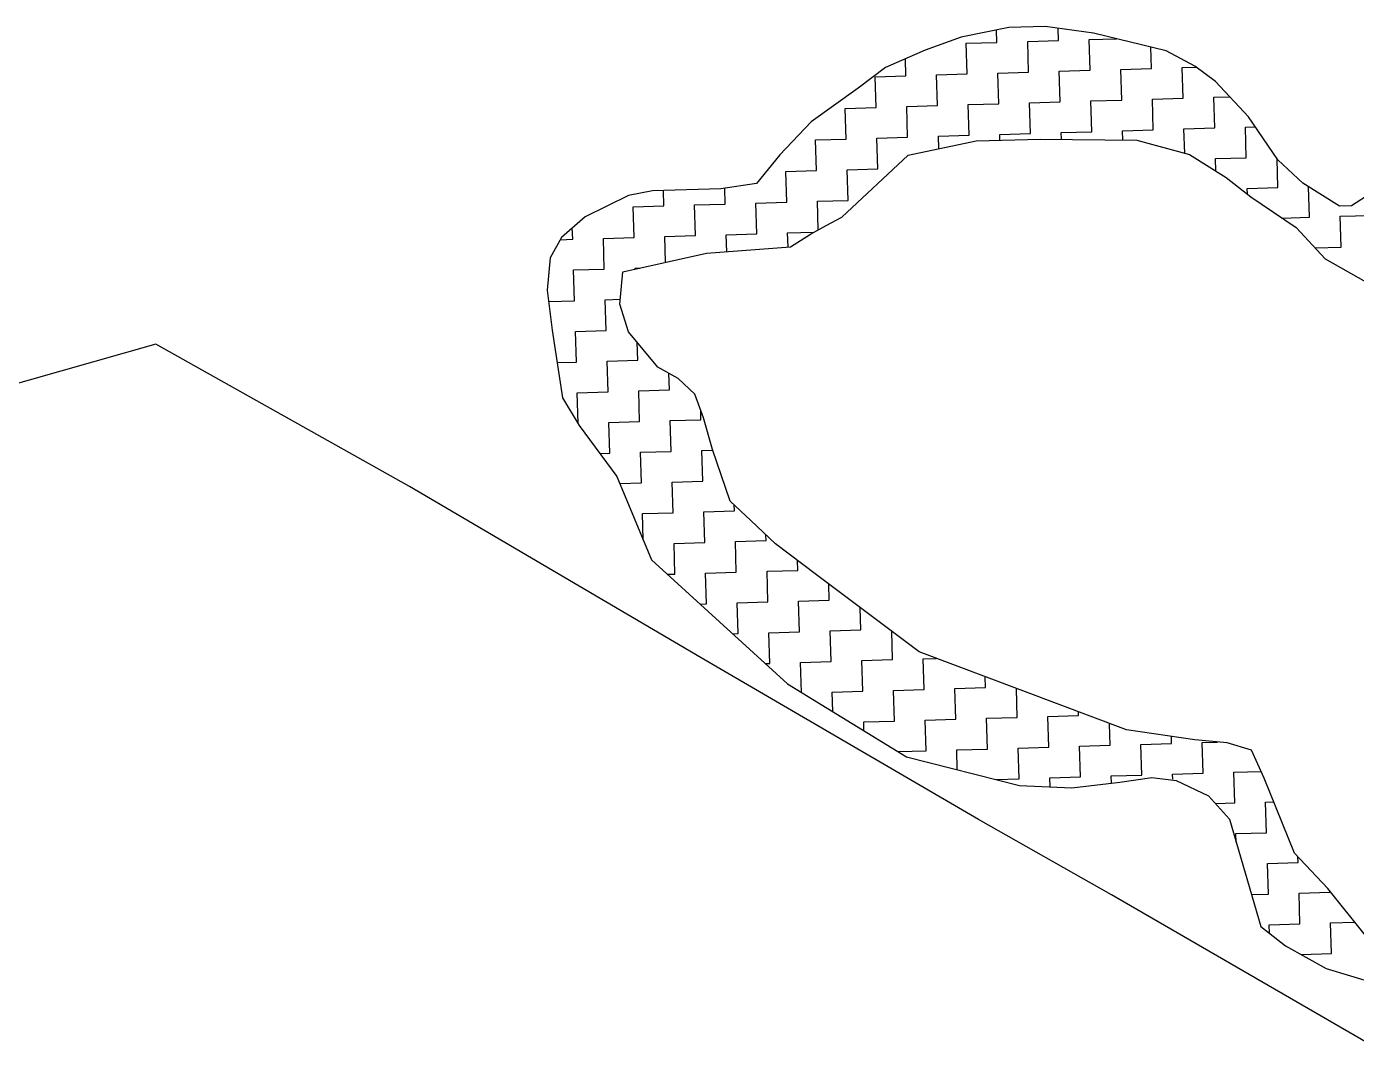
# Model space of a CAD drawing. Header units: metres. Extents: x 289662 to 290738, y 2016260 to 2018343.
# Drawn here: x 290324.9 to 290486.2, y 2016330.4 to 2016454.6 of the extents above; entities that cross this region are included whole.
import ezdxf

# ---------------------------------------------------------------- set-up
doc = ezdxf.new("R2010")
doc.units = ezdxf.units.M
doc.layers.add('POLY_HATCH', color=12, linetype='Continuous')
doc.layers.add('V_BOUND_LINE', color=7, linetype='Continuous')

msp = doc.modelspace()

# ---------------------------------------------------------------- linework, layer by layer
at = {"layer": 'POLY_HATCH'}
for p, q in [((290444.06, 2016454.45), (290438.25, 2016453.3)), ((290448.44, 2016454.58), (290444.06, 2016454.45)), ((290454.3, 2016453.78), (290448.44, 2016454.58)), ((290463.13, 2016451.62), (290454.3, 2016453.78)), ((290438.25, 2016453.3), (290433.92, 2016451.71)), ((290433.92, 2016451.71), (290429.11, 2016449.62)), ((290466.6, 2016449.77), (290463.13, 2016451.62)), ((290429.11, 2016449.62), (290425.78, 2016447.09)), ((290469.09, 2016447.9), (290466.6, 2016449.77)), ((290425.78, 2016447.09), (290420.06, 2016443.03)), ((290473.11, 2016443.64), (290469.09, 2016447.9)), ((290420.06, 2016443.03), (290416.29, 2016439.02)), ((290476.67, 2016438.4), (290473.11, 2016443.64)), ((290431.86, 2016439), (290440.09, 2016440.71)), ((290440.09, 2016440.71), (290447.87, 2016440.94)), ((290447.87, 2016440.94), (290459.56, 2016440.8)), ((290459.56, 2016440.8), (290465.94, 2016439.05)), ((290416.29, 2016439.02), (290413.47, 2016435.53)), ((290423.81, 2016431.46), (290431.86, 2016439)), ((290465.94, 2016439.05), (290470.41, 2016436.26)), ((290479.68, 2016435.57), (290476.67, 2016438.4)), ((290470.41, 2016436.26), (290473.4, 2016433.92)), ((290397.93, 2016434.09), (290392.66, 2016431.5)), ((290400.84, 2016434.67), (290397.93, 2016434.09)), ((290409.11, 2016434.91), (290400.84, 2016434.67)), ((290413.47, 2016435.53), (290409.11, 2016434.91)), ((290484.14, 2016432.78), (290479.68, 2016435.57)), ((290487.99, 2016434.36), (290485.6, 2016432.82)), ((290473.4, 2016433.92), (290478.87, 2016430.19)), ((290485.6, 2016432.82), (290484.14, 2016432.78)), ((290392.66, 2016431.5), (290389.81, 2016428.98)), ((290421.9, 2016430.43), (290423.81, 2016431.46)), ((290417.59, 2016427.87), (290419.98, 2016429.4)), ((290419.98, 2016429.4), (290421.9, 2016430.43)), ((290478.87, 2016430.19), (290482.39, 2016426.4)), ((290389.81, 2016428.98), (290388.42, 2016426.51)), ((290407.39, 2016427.08), (290417.59, 2016427.87)), ((290388.42, 2016426.51), (290388.05, 2016422.6)), ((290397.24, 2016424.83), (290407.39, 2016427.08)), ((290482.39, 2016426.4), (290487.34, 2016423.63)), ((290396.87, 2016420.92), (290397.24, 2016424.83)), ((290388.05, 2016422.6), (290388.69, 2016417.76)), ((290397.94, 2016417.55), (290396.87, 2016420.92)), ((290388.69, 2016417.76), (290389.91, 2016409.52)), ((290401.48, 2016413.27), (290397.94, 2016417.55)), ((290403.95, 2016411.89), (290401.48, 2016413.27)), ((290405.96, 2016410), (290403.95, 2016411.89)), ((290407.02, 2016407.12), (290405.96, 2016410)), ((290389.91, 2016409.52), (290391.95, 2016406.18)), ((290408.11, 2016403.25), (290407.02, 2016407.12)), ((290391.95, 2016406.18), (290396.52, 2016399.99)), ((290410.24, 2016396.99), (290408.11, 2016403.25)), ((290396.52, 2016399.99), (290400.72, 2016389.9)), ((290412.75, 2016394.64), (290410.24, 2016396.99)), ((290415.75, 2016391.81), (290412.75, 2016394.64)), ((290420.73, 2016388.06), (290415.75, 2016391.81)), ((290400.72, 2016389.9), (290417.23, 2016374.82)), ((290433.18, 2016378.7), (290420.73, 2016388.06)), ((290458.3, 2016369.24), (290433.18, 2016378.7)), ((290417.23, 2016374.82), (290431.62, 2016366)), ((290466.61, 2016368.03), (290458.3, 2016369.24)), ((290470.51, 2016367.66), (290466.61, 2016368.03)), ((290473.46, 2016366.77), (290470.51, 2016367.66)), ((290475.02, 2016363.41), (290473.46, 2016366.77)), ((290431.62, 2016366), (290445.35, 2016362.52)), ((290457.51, 2016362.89), (290461.39, 2016363.49)), ((290461.39, 2016363.49), (290464.32, 2016363.09)), ((290464.32, 2016363.09), (290468.27, 2016361.26)), ((290478.7, 2016354.28), (290475.02, 2016363.41)), ((290445.35, 2016362.52), (290451.69, 2016362.23)), ((290451.69, 2016362.23), (290457.51, 2016362.89)), ((290468.27, 2016361.26), (290470.79, 2016358.42)), ((290470.79, 2016358.42), (290474.59, 2016345.39)), ((290482.73, 2016350.02), (290478.7, 2016354.28)), ((290487.28, 2016344.31), (290482.73, 2016350.02)), ((290474.59, 2016345.39), (290477.58, 2016343.05)), ((290477.58, 2016343.05), (290482.53, 2016340.28)), ((290482.53, 2016340.28), (290488.43, 2016338.51))]:
    msp.add_line(p, q, dxfattribs=at)
at = {"layer": 'POLY_HATCH', "linetype": 'Continuous'}
for p, q in [((290442.61, 2016452.67), (290442.57, 2016454.16)), ((290450.06, 2016452.89), (290450.01, 2016454.37)), ((290438.89, 2016452.55), (290442.61, 2016452.67)), ((290439, 2016448.83), (290438.89, 2016452.55)), ((290446.34, 2016452.78), (290450.06, 2016452.89)), ((290446.45, 2016449.05), (290446.34, 2016452.78)), ((290453.78, 2016453), (290457.09, 2016453.1)), ((290453.89, 2016449.28), (290453.78, 2016453)), ((290461.34, 2016449.5), (290461.26, 2016452.08)), ((290431.56, 2016448.61), (290431.5, 2016450.66)), ((290427.83, 2016448.5), (290431.56, 2016448.61)), ((290435.28, 2016448.72), (290439, 2016448.83)), ((290435.39, 2016445), (290435.28, 2016448.72)), ((290442.73, 2016448.94), (290446.45, 2016449.05)), ((290442.84, 2016445.22), (290442.73, 2016448.94)), ((290450.17, 2016449.17), (290453.89, 2016449.28)), ((290450.28, 2016445.44), (290450.17, 2016449.17)), ((290457.62, 2016449.39), (290461.34, 2016449.5)), ((290457.73, 2016445.67), (290457.62, 2016449.39)), ((290465.06, 2016449.61), (290466.74, 2016449.66)), ((290465.17, 2016445.89), (290465.06, 2016449.61)), ((290427.95, 2016444.77), (290427.83, 2016448.5)), ((290446.56, 2016445.33), (290450.28, 2016445.44)), ((290446.67, 2016441.61), (290446.56, 2016445.33)), ((290454, 2016445.56), (290457.73, 2016445.67)), ((290454.12, 2016441.83), (290454, 2016445.56)), ((290461.45, 2016445.78), (290465.17, 2016445.89)), ((290461.56, 2016442.06), (290461.45, 2016445.78)), ((290468.9, 2016446), (290470.83, 2016446.06)), ((290469.01, 2016442.28), (290468.9, 2016446)), ((290424.22, 2016444.66), (290427.95, 2016444.77)), ((290424.33, 2016440.94), (290424.22, 2016444.66)), ((290431.67, 2016444.89), (290435.39, 2016445)), ((290431.78, 2016441.16), (290431.67, 2016444.89)), ((290439.11, 2016445.11), (290442.84, 2016445.22)), ((290439.23, 2016441.39), (290439.11, 2016445.11)), ((290465.28, 2016442.17), (290469.01, 2016442.28)), ((290465.37, 2016439.2), (290465.28, 2016442.17)), ((290472.73, 2016442.39), (290473.93, 2016442.43)), ((290472.84, 2016438.67), (290472.73, 2016442.39)), ((290420.61, 2016440.83), (290424.33, 2016440.94)), ((290420.72, 2016437.11), (290420.61, 2016440.83)), ((290428.06, 2016441.05), (290431.78, 2016441.16)), ((290428.17, 2016437.33), (290428.06, 2016441.05)), ((290435.5, 2016441.27), (290439.23, 2016441.39)), ((290435.55, 2016439.77), (290435.5, 2016441.27)), ((290442.95, 2016441.5), (290446.67, 2016441.61)), ((290442.97, 2016440.79), (290442.95, 2016441.5)), ((290450.39, 2016441.72), (290454.12, 2016441.83)), ((290450.42, 2016440.91), (290450.39, 2016441.72)), ((290457.84, 2016441.94), (290461.56, 2016442.06)), ((290457.87, 2016440.82), (290457.84, 2016441.94)), ((290424.45, 2016437.22), (290428.17, 2016437.33)), ((290469.12, 2016438.56), (290472.84, 2016438.67)), ((290469.16, 2016437.04), (290469.12, 2016438.56)), ((290476.68, 2016435.06), (290476.57, 2016438.55)), ((290417, 2016436.99), (290420.72, 2016437.11)), ((290417.11, 2016433.27), (290417, 2016436.99)), ((290424.56, 2016433.5), (290424.45, 2016437.22)), ((290402.22, 2016432.83), (290402.17, 2016434.71)), ((290409.67, 2016433.05), (290409.61, 2016434.98)), ((290472.95, 2016434.94), (290476.68, 2016435.06)), ((290472.97, 2016434.25), (290472.95, 2016434.94)), ((290480.51, 2016431.44), (290480.4, 2016435.12)), ((290398.5, 2016432.71), (290402.22, 2016432.83)), ((290398.61, 2016428.99), (290398.5, 2016432.71)), ((290405.94, 2016432.94), (290409.67, 2016433.05)), ((290406.06, 2016429.22), (290405.94, 2016432.94)), ((290413.39, 2016433.16), (290417.11, 2016433.27)), ((290413.5, 2016429.44), (290413.39, 2016433.16)), ((290420.84, 2016433.38), (290424.56, 2016433.5)), ((290420.94, 2016429.91), (290420.84, 2016433.38)), ((290477.17, 2016431.34), (290480.51, 2016431.44)), ((290484.23, 2016431.56), (290487.96, 2016431.67)), ((290484.34, 2016427.83), (290484.23, 2016431.56)), ((290391.17, 2016428.77), (290391.12, 2016430.15)), ((290402.33, 2016429.1), (290406.06, 2016429.22)), ((290409.78, 2016429.33), (290413.5, 2016429.44)), ((290409.84, 2016427.27), (290409.78, 2016429.33)), ((290417.22, 2016429.55), (290420.44, 2016429.65)), ((290417.28, 2016427.84), (290417.22, 2016429.55)), ((290389.66, 2016428.72), (290391.17, 2016428.77)), ((290394.89, 2016428.88), (290398.61, 2016428.99)), ((290395, 2016425.16), (290394.89, 2016428.88)), ((290402.43, 2016425.98), (290402.33, 2016429.1)), ((290481.15, 2016427.74), (290484.34, 2016427.83)), ((290391.28, 2016425.05), (290395, 2016425.16)), ((290391.39, 2016421.32), (290391.28, 2016425.05)), ((290398.72, 2016425.27), (290399.32, 2016425.29)), ((290398.73, 2016425.16), (290398.72, 2016425.27)), ((290388.23, 2016421.23), (290391.39, 2016421.32)), ((290395.11, 2016421.44), (290396.92, 2016421.49)), ((290395.22, 2016417.71), (290395.11, 2016421.44)), ((290391.5, 2016417.6), (290395.22, 2016417.71)), ((290391.61, 2016413.88), (290391.5, 2016417.6)), ((290399.06, 2016414.1), (290398.99, 2016416.28)), ((290389.27, 2016413.81), (290391.61, 2016413.88)), ((290395.33, 2016413.99), (290399.06, 2016414.1)), ((290395.45, 2016410.27), (290395.33, 2016413.99)), ((290402.89, 2016410.49), (290402.83, 2016412.52)), ((290391.72, 2016410.16), (290395.45, 2016410.27)), ((290391.83, 2016406.43), (290391.72, 2016410.16)), ((290399.17, 2016410.38), (290402.89, 2016410.49)), ((290399.28, 2016406.66), (290399.17, 2016410.38)), ((290395.56, 2016406.54), (290399.28, 2016406.66)), ((290403, 2016406.77), (290406.72, 2016406.88)), ((290403.11, 2016403.04), (290403, 2016406.77)), ((290406.72, 2016406.88), (290406.69, 2016408)), ((290391.8, 2016406.43), (290391.83, 2016406.43)), ((290395.67, 2016402.82), (290395.56, 2016406.54)), ((290394.46, 2016402.79), (290395.67, 2016402.82)), ((290399.39, 2016402.93), (290403.11, 2016403.04)), ((290399.5, 2016399.21), (290399.39, 2016402.93)), ((290406.84, 2016403.16), (290408.13, 2016403.19)), ((290406.95, 2016399.43), (290406.84, 2016403.16)), ((290396.88, 2016399.13), (290399.5, 2016399.21)), ((290403.23, 2016399.32), (290406.95, 2016399.43)), ((290403.34, 2016395.6), (290403.23, 2016399.32)), ((290399.61, 2016395.49), (290403.34, 2016395.6)), ((290399.71, 2016392.32), (290399.61, 2016395.49)), ((290407.06, 2016395.71), (290410.78, 2016395.82)), ((290407.17, 2016391.99), (290407.06, 2016395.71)), ((290410.78, 2016395.82), (290410.76, 2016396.5)), ((290410.89, 2016392.1), (290414.62, 2016392.21)), ((290414.62, 2016392.21), (290414.6, 2016392.89)), ((290403.45, 2016391.88), (290407.17, 2016391.99)), ((290403.56, 2016388.15), (290403.45, 2016391.88)), ((290411, 2016388.38), (290410.89, 2016392.1)), ((290418.45, 2016388.6), (290418.41, 2016389.8)), ((290402.65, 2016388.13), (290403.56, 2016388.15)), ((290407.28, 2016388.27), (290411, 2016388.38)), ((290407.39, 2016384.54), (290407.28, 2016388.27)), ((290414.73, 2016388.49), (290418.45, 2016388.6)), ((290414.84, 2016384.77), (290414.73, 2016388.49)), ((290422.28, 2016384.99), (290422.23, 2016386.94)), ((290406.61, 2016384.52), (290407.39, 2016384.54)), ((290411.12, 2016384.65), (290414.84, 2016384.77)), ((290411.23, 2016380.93), (290411.12, 2016384.65)), ((290418.56, 2016384.88), (290422.28, 2016384.99)), ((290418.67, 2016381.15), (290418.56, 2016384.88)), ((290426.12, 2016381.38), (290426.04, 2016384.07)), ((290410.56, 2016380.91), (290411.23, 2016380.93)), ((290414.95, 2016381.04), (290418.67, 2016381.15)), ((290415.06, 2016377.32), (290414.95, 2016381.04)), ((290422.4, 2016381.27), (290426.12, 2016381.38)), ((290422.51, 2016377.54), (290422.4, 2016381.27)), ((290429.95, 2016377.77), (290429.85, 2016381.21)), ((290426.23, 2016377.65), (290429.95, 2016377.77)), ((290426.34, 2016373.93), (290426.23, 2016377.65)), ((290433.68, 2016377.88), (290435.25, 2016377.92)), ((290433.79, 2016374.16), (290433.68, 2016377.88)), ((290414.51, 2016377.3), (290415.06, 2016377.32)), ((290418.78, 2016377.43), (290422.51, 2016377.54)), ((290418.89, 2016373.8), (290418.78, 2016377.43)), ((290437.51, 2016374.27), (290441.23, 2016374.38)), ((290441.23, 2016374.38), (290441.19, 2016375.68)), ((290422.62, 2016373.82), (290426.34, 2016373.93)), ((290422.69, 2016371.48), (290422.62, 2016373.82)), ((290430.06, 2016374.04), (290433.79, 2016374.16)), ((290430.18, 2016370.32), (290430.06, 2016374.04)), ((290437.62, 2016370.54), (290437.51, 2016374.27)), ((290445.07, 2016370.77), (290444.96, 2016374.26)), ((290452.51, 2016370.99), (290452.5, 2016371.42)), ((290426.45, 2016370.21), (290430.18, 2016370.32)), ((290426.48, 2016369.15), (290426.45, 2016370.21)), ((290433.9, 2016370.43), (290437.62, 2016370.54)), ((290434.01, 2016366.71), (290433.9, 2016370.43)), ((290441.34, 2016370.66), (290445.07, 2016370.77)), ((290441.46, 2016366.93), (290441.34, 2016370.66)), ((290448.79, 2016370.88), (290452.51, 2016370.99)), ((290448.9, 2016367.16), (290448.79, 2016370.88)), ((290456.35, 2016367.38), (290456.27, 2016370)), ((290463.79, 2016367.6), (290463.77, 2016368.44)), ((290430.63, 2016366.61), (290434.01, 2016366.71)), ((290437.73, 2016366.82), (290441.46, 2016366.93)), ((290437.8, 2016364.44), (290437.73, 2016366.82)), ((290445.18, 2016367.04), (290448.9, 2016367.16)), ((290445.29, 2016363.32), (290445.18, 2016367.04)), ((290452.62, 2016367.27), (290456.35, 2016367.38)), ((290452.73, 2016363.54), (290452.62, 2016367.27)), ((290460.07, 2016367.49), (290463.79, 2016367.6)), ((290460.18, 2016363.77), (290460.07, 2016367.49)), ((290467.51, 2016367.71), (290469.34, 2016367.77)), ((290467.63, 2016363.99), (290467.51, 2016367.71)), ((290442.53, 2016363.24), (290445.29, 2016363.32)), ((290449.01, 2016363.43), (290452.73, 2016363.54)), ((290449.04, 2016362.35), (290449.01, 2016363.43)), ((290456.46, 2016363.66), (290460.18, 2016363.77)), ((290456.48, 2016362.77), (290456.46, 2016363.66)), ((290463.9, 2016363.88), (290467.63, 2016363.99)), ((290463.92, 2016363.28), (290463.9, 2016363.88)), ((290471.35, 2016364.1), (290474.66, 2016364.2)), ((290471.46, 2016360.38), (290471.35, 2016364.1)), ((290469.12, 2016360.31), (290471.46, 2016360.38)), ((290475.18, 2016360.49), (290476.19, 2016360.52)), ((290475.29, 2016356.77), (290475.18, 2016360.49)), ((290471.57, 2016356.66), (290475.29, 2016356.77)), ((290471.6, 2016355.64), (290471.57, 2016356.66)), ((290479.13, 2016353.16), (290479.11, 2016353.85)), ((290475.41, 2016353.05), (290479.13, 2016353.16)), ((290475.52, 2016349.32), (290475.41, 2016353.05)), ((290473.46, 2016349.26), (290475.52, 2016349.32)), ((290479.24, 2016349.43), (290482.96, 2016349.55)), ((290479.35, 2016345.71), (290479.24, 2016349.43)), ((290482.96, 2016349.55), (290482.96, 2016349.73)), ((290475.63, 2016345.6), (290479.35, 2016345.71)), ((290475.66, 2016344.56), (290475.63, 2016345.6)), ((290483.07, 2016345.82), (290486.01, 2016345.91)), ((290483.19, 2016342.1), (290483.07, 2016345.82)), ((290479.48, 2016341.99), (290483.19, 2016342.1))]:
    msp.add_line(p, q, dxfattribs=at)
at = {"layer": 'V_BOUND_LINE'}
for p, q in [((290340.61, 2016416.06), (290310.71, 2016407.57)), ((290371.36, 2016398.78), (290340.61, 2016416.06)), ((290406.76, 2016378), (290371.36, 2016398.78)), ((290440.38, 2016358.39), (290406.76, 2016378)), ((290456.5, 2016349.22), (290440.38, 2016358.39)), ((290489.11, 2016330.36), (290456.5, 2016349.22))]:
    msp.add_line(p, q, dxfattribs=at)

doc.saveas('drawing.dxf')
